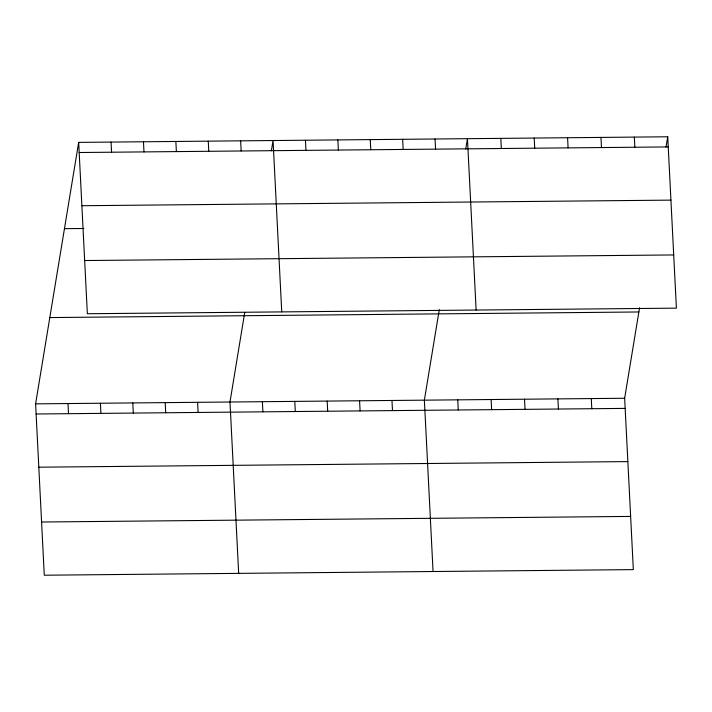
<?xml version="1.0" encoding="UTF-8"?>
<svg xmlns="http://www.w3.org/2000/svg" width="712" height="712" viewBox="0 0 712 712"><rect width="100%" height="100%" fill="white"/><g stroke="black" fill="none" stroke-linecap="round" stroke-linejoin="round"><path stroke-width="1.07" d="M639.563 307.744L624.647 398.257L633.333 569.618L44.278 575.216L35.6 403.855L78.667 142.382L667.722 136.784L676.4 308.145L87.354 313.743L78.667 142.382M244.723 312.55L229.985 402.004L238.671 573.365M271.361 150.81L273.052 140.531L281.738 311.892M439.286 309.64L424.37 400.162L433.056 571.522M465.755 148.959L467.446 138.689L476.123 310.049M666.032 147.064L667.722 136.784M79.183 152.519L668.23 146.921M81.88 205.724L670.927 200.125M64.454 228.668L83.891 228.481M84.657 260.539L673.703 254.94M49.813 317.57L638.86 311.972M35.6 403.855L624.647 398.257M36.116 413.992L625.163 408.394M38.813 467.197L627.859 461.599M41.59 522.012L630.636 516.414M634.339 137.105L634.855 147.242M600.964 137.425L601.471 147.553M591.272 398.578L591.788 408.715M567.58 137.736L568.096 147.874M557.888 398.898L558.404 409.026M534.205 138.057L534.712 148.194M524.513 399.209L525.029 409.347M500.821 138.368L501.337 148.505M491.129 399.53L491.645 409.667M457.754 399.841L458.27 409.978M435.041 139L435.557 149.128M402.645 139.303L403.161 149.44M391.974 400.473L392.49 410.602M370.249 139.614L370.765 149.751M359.578 400.776L360.094 410.913M337.853 139.917L338.369 150.054M327.182 401.087L327.689 411.225M305.457 140.228L305.964 150.365M294.786 401.39L295.293 411.527M262.381 401.702L262.897 411.839M240.656 140.843L241.172 150.98M208.26 141.154L208.776 151.282M197.589 402.316L198.105 412.453M175.864 141.457L176.38 151.594M165.193 402.627L165.7 412.755M143.468 141.768L143.975 151.905M132.797 402.93L133.304 413.067M111.072 142.071L111.579 152.208M100.392 403.241L100.908 413.378M67.996 403.544L68.512 413.681"/></g></svg>
